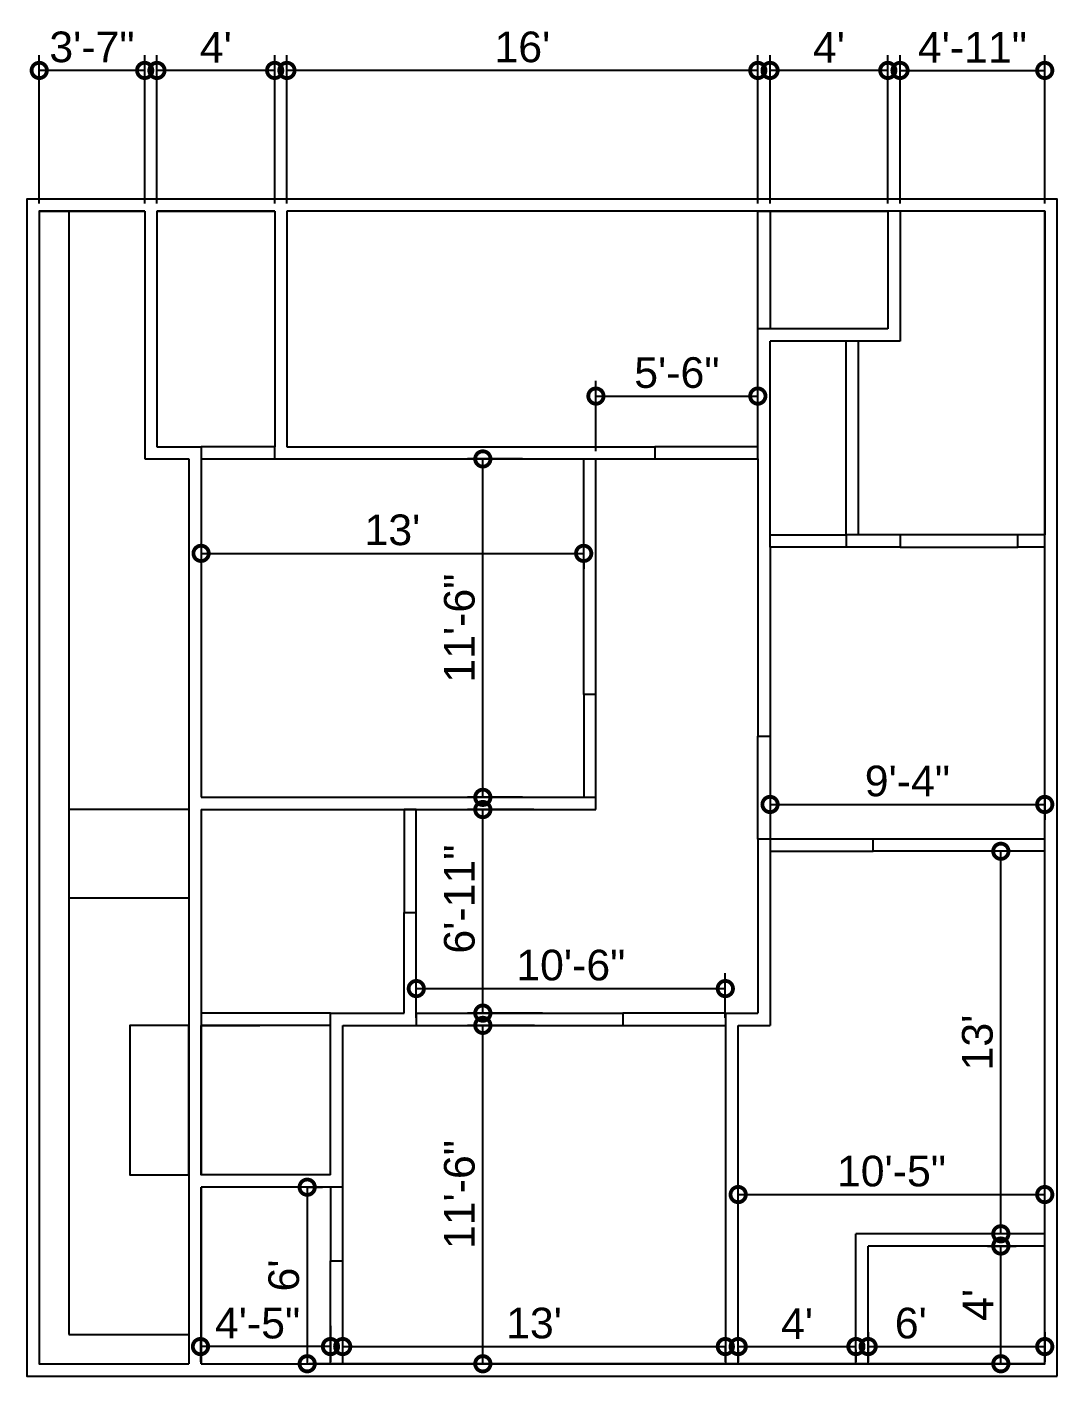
# Model space of a CAD drawing. Header units: feet. Extents: x 3402 to 3924, y -4314 to 48.
# Drawn here: x 3500 to 3920, y -4314 to -3764 of the extents above; entities that cross this region are included whole.
import ezdxf

# ---------------------------------------------------------------- set-up
doc = ezdxf.new("R2010")
doc.units = ezdxf.units.FT
doc.header["$MEASUREMENT"] = 0
for name, color, linetype in [('2d ciling', 52, 'Continuous'), ('2d doors', 82, 'Continuous'), ('2d walls', 9, 'Continuous'), ('dimentions', 230, 'Continuous')]:
    doc.layers.add(name, color=color, linetype=linetype)
doc.styles.get("Standard").update_dxf_attribs({"font": 'arial.ttf'})
doc.dimstyles.new('dimentions', dxfattribs={"dimscale": 5, "dimtxt": 2.5, "dimasz": 2.5, "dimexe": 1.25, "dimexo": 0.625, "dimtad": 1, "dimdec": 4, "dimzin": 0, "dimdsep": 46, "dimlunit": 4, "dimtxsty": 'Standard', "dimblk": 'DOTSMALL', "dimcen": 2.5, "dimadec": 0, "dimazin": 0, "dimtfac": 1, "dimtdec": 4, "dimtofl": 0, "dimtmove": 0, "dimatfit": 3, "dimfxl": 1, "dimtolj": 1, "dimtzin": 0, "dimarcsym": 0})

# ---------------------------------------------------------------- blocks, each defined once
blk = doc.blocks.new('_DotSmall')
at = {"color": 0, "linetype": 'ByBlock', "const_width": 0.5}
blk.add_lwpolyline([(-0.0625, 0, 1), (0.0625, 0, 1)], format="xyb", close=True, dxfattribs=at)
blk = doc.blocks.new('*D121')
at = {"layer": 'Defpoints', "color": 0, "transparency": 16777216}
for p in [(3803.13, -3781.99), (3803.13, -3839.43), (3851.13, -3839.43)]:
    blk.add_point(p, dxfattribs=at)
at = {"layer": 'dimentions', "color": 0, "lineweight": -2, "transparency": 16777216}
for p, q in [((3803.13, -3836.31), (3803.13, -3775.74)), ((3851.13, -3836.31), (3851.13, -3775.74)), ((3851.13, -3781.99), (3803.13, -3781.99))]:
    blk.add_line(p, q, dxfattribs=at)
at = {"layer": 'dimentions', "color": 0, "lineweight": -2, "transparency": 16777216, "xscale": 12.5, "yscale": 12.5, "zscale": 12.5, "rotation": 180}
blk.add_blockref('_DotSmall', (3803.13, -3781.99), dxfattribs=at)
at = {"layer": 'dimentions', "color": 0, "lineweight": -2, "transparency": 16777216, "xscale": 12.5, "yscale": 12.5, "zscale": 12.5}
blk.add_blockref('_DotSmall', (3851.13, -3781.99), dxfattribs=at)
at = {"layer": 'dimentions', "color": 0, "transparency": 16777216, "insert": (3827.13, -3772.61), "char_height": 12.5, "attachment_point": 5}
blk.add_mtext("\\A1;4'", dxfattribs=at)
blk = doc.blocks.new('*D122')
at = {"layer": 'Defpoints', "color": 0, "transparency": 16777216}
for p in [(3606.13, -3781.99), (3606.13, -3839.43), (3798.13, -3839.43)]:
    blk.add_point(p, dxfattribs=at)
at = {"layer": 'dimentions', "color": 0, "lineweight": -2, "transparency": 16777216}
for p, q in [((3606.13, -3836.31), (3606.13, -3775.74)), ((3798.13, -3836.31), (3798.13, -3775.74)), ((3798.13, -3781.99), (3606.13, -3781.99))]:
    blk.add_line(p, q, dxfattribs=at)
at = {"layer": 'dimentions', "color": 0, "lineweight": -2, "transparency": 16777216, "xscale": 12.5, "yscale": 12.5, "zscale": 12.5, "rotation": 180}
blk.add_blockref('_DotSmall', (3606.13, -3781.99), dxfattribs=at)
at = {"layer": 'dimentions', "color": 0, "lineweight": -2, "transparency": 16777216, "xscale": 12.5, "yscale": 12.5, "zscale": 12.5}
blk.add_blockref('_DotSmall', (3798.13, -3781.99), dxfattribs=at)
at = {"layer": 'dimentions', "color": 0, "transparency": 16777216, "insert": (3702.13, -3772.48), "char_height": 12.5, "attachment_point": 5}
blk.add_mtext("\\A1;16'", dxfattribs=at)
blk = doc.blocks.new('*D123')
at = {"layer": 'Defpoints', "color": 0, "transparency": 16777216}
for p in [(3553.13, -3781.99), (3553.13, -3839.43), (3601.13, -3839.43)]:
    blk.add_point(p, dxfattribs=at)
at = {"layer": 'dimentions', "color": 0, "lineweight": -2, "transparency": 16777216}
for p, q in [((3553.13, -3836.31), (3553.13, -3775.74)), ((3601.13, -3836.31), (3601.13, -3775.74)), ((3601.13, -3781.99), (3553.13, -3781.99))]:
    blk.add_line(p, q, dxfattribs=at)
at = {"layer": 'dimentions', "color": 0, "lineweight": -2, "transparency": 16777216, "xscale": 12.5, "yscale": 12.5, "zscale": 12.5, "rotation": 180}
blk.add_blockref('_DotSmall', (3553.13, -3781.99), dxfattribs=at)
at = {"layer": 'dimentions', "color": 0, "lineweight": -2, "transparency": 16777216, "xscale": 12.5, "yscale": 12.5, "zscale": 12.5}
blk.add_blockref('_DotSmall', (3601.13, -3781.99), dxfattribs=at)
at = {"layer": 'dimentions', "color": 0, "transparency": 16777216, "insert": (3577.13, -3772.61), "char_height": 12.5, "attachment_point": 5}
blk.add_mtext("\\A1;4'", dxfattribs=at)
blk = doc.blocks.new('*D124')
at = {"layer": 'Defpoints', "color": 0, "transparency": 16777216}
for p in [(3505.13, -3781.99), (3505.13, -3839.43), (3548.13, -3839.43)]:
    blk.add_point(p, dxfattribs=at)
at = {"layer": 'dimentions', "color": 0, "lineweight": -2, "transparency": 16777216}
for p, q in [((3505.13, -3836.31), (3505.13, -3775.74)), ((3548.13, -3836.31), (3548.13, -3775.74)), ((3548.13, -3781.99), (3505.13, -3781.99))]:
    blk.add_line(p, q, dxfattribs=at)
at = {"layer": 'dimentions', "color": 0, "lineweight": -2, "transparency": 16777216, "xscale": 12.5, "yscale": 12.5, "zscale": 12.5, "rotation": 180}
blk.add_blockref('_DotSmall', (3505.13, -3781.99), dxfattribs=at)
at = {"layer": 'dimentions', "color": 0, "lineweight": -2, "transparency": 16777216, "xscale": 12.5, "yscale": 12.5, "zscale": 12.5}
blk.add_blockref('_DotSmall', (3548.13, -3781.99), dxfattribs=at)
at = {"layer": 'dimentions', "color": 0, "transparency": 16777216, "insert": (3526.63, -3772.47), "char_height": 12.5, "attachment_point": 5}
blk.add_mtext('\\A1;3\'-7"', dxfattribs=at)
blk = doc.blocks.new('*D129')
at = {"layer": 'Defpoints', "color": 0, "transparency": 16777216}
for p in [(3571.13, -3958.16), (3727.13, -3978.94), (3727.13, -3978.94)]:
    blk.add_point(p, dxfattribs=at)
at = {"layer": 'dimentions', "color": 0, "lineweight": -2, "transparency": 16777216}
for p, q in [((3571.13, -3961.28), (3571.13, -3985.19)), ((3571.13, -3978.94), (3727.13, -3978.94)), ((3727.13, -3982.06), (3727.13, -3985.19))]:
    blk.add_line(p, q, dxfattribs=at)
at = {"layer": 'dimentions', "color": 0, "lineweight": -2, "transparency": 16777216, "xscale": 12.5, "yscale": 12.5, "zscale": 12.5, "rotation": 180}
blk.add_blockref('_DotSmall', (3571.13, -3978.94), dxfattribs=at)
at = {"layer": 'dimentions', "color": 0, "lineweight": -2, "transparency": 16777216, "xscale": 12.5, "yscale": 12.5, "zscale": 12.5}
blk.add_blockref('_DotSmall', (3727.13, -3978.94), dxfattribs=at)
at = {"layer": 'dimentions', "color": 0, "transparency": 16777216, "insert": (3649.13, -3969.43), "char_height": 12.5, "attachment_point": 5}
blk.add_mtext("\\A1;13'", dxfattribs=at)
blk = doc.blocks.new('*D130')
at = {"layer": 'Defpoints', "color": 0, "transparency": 16777216}
for p in [(3798.13, -3914.8), (3798.13, -3914.8), (3732.13, -3940.43)]:
    blk.add_point(p, dxfattribs=at)
at = {"layer": 'dimentions', "color": 0, "lineweight": -2, "transparency": 16777216}
for p, q in [((3732.13, -3937.31), (3732.13, -3908.55)), ((3798.13, -3911.68), (3798.13, -3908.55)), ((3732.13, -3914.8), (3798.13, -3914.8))]:
    blk.add_line(p, q, dxfattribs=at)
at = {"layer": 'dimentions', "color": 0, "lineweight": -2, "transparency": 16777216, "xscale": 12.5, "yscale": 12.5, "zscale": 12.5, "rotation": 180}
blk.add_blockref('_DotSmall', (3732.13, -3914.8), dxfattribs=at)
at = {"layer": 'dimentions', "color": 0, "lineweight": -2, "transparency": 16777216, "xscale": 12.5, "yscale": 12.5, "zscale": 12.5}
blk.add_blockref('_DotSmall', (3798.13, -3914.8), dxfattribs=at)
at = {"layer": 'dimentions', "color": 0, "transparency": 16777216, "insert": (3765.13, -3905.29), "char_height": 12.5, "attachment_point": 5}
blk.add_mtext('\\A1;5\'-6"', dxfattribs=at)
blk = doc.blocks.new('*D132')
at = {"layer": 'Defpoints', "color": 0, "transparency": 16777216}
for p in [(3686.01, -4171.43), (3710.21, -4171.43), (3725.07, -4309.43)]:
    blk.add_point(p, dxfattribs=at)
at = {"layer": 'dimentions', "color": 0, "lineweight": -2, "transparency": 16777216}
for p, q in [((3707.08, -4171.43), (3679.76, -4171.43)), ((3686.01, -4309.43), (3686.01, -4171.43)), ((3721.94, -4309.43), (3679.76, -4309.43))]:
    blk.add_line(p, q, dxfattribs=at)
at = {"layer": 'dimentions', "color": 0, "lineweight": -2, "transparency": 16777216, "xscale": 12.5, "yscale": 12.5, "zscale": 12.5}
for p, rotation in [((3686.01, -4171.43), 90), ((3686.01, -4309.43), 270)]:
    blk.add_blockref('_DotSmall', p, dxfattribs=dict(at, rotation=rotation))
at = {"layer": 'dimentions', "color": 0, "transparency": 16777216, "insert": (3676.5, -4240.43), "char_height": 12.5, "attachment_point": 5, "rotation": 90}
blk.add_mtext('\\A1;11\'-6"', dxfattribs=at)
blk = doc.blocks.new('*D133')
at = {"layer": 'Defpoints', "color": 0, "transparency": 16777216}
for p in [(3686.01, -4083.43), (3709.89, -4083.43), (3713.51, -4166.43)]:
    blk.add_point(p, dxfattribs=at)
at = {"layer": 'dimentions', "color": 0, "lineweight": -2, "transparency": 16777216}
for p, q in [((3706.76, -4083.43), (3679.76, -4083.43)), ((3686.01, -4166.43), (3686.01, -4083.43)), ((3710.38, -4166.43), (3679.76, -4166.43))]:
    blk.add_line(p, q, dxfattribs=at)
at = {"layer": 'dimentions', "color": 0, "lineweight": -2, "transparency": 16777216, "xscale": 12.5, "yscale": 12.5, "zscale": 12.5}
for p, rotation in [((3686.01, -4083.43), 90), ((3686.01, -4166.43), 270)]:
    blk.add_blockref('_DotSmall', p, dxfattribs=dict(at, rotation=rotation))
at = {"layer": 'dimentions', "color": 0, "transparency": 16777216, "insert": (3676.5, -4119.93), "char_height": 12.5, "attachment_point": 5, "rotation": 90}
blk.add_mtext('\\A1;6\'-11"', dxfattribs=at)
blk = doc.blocks.new('*D137')
at = {"layer": 'Defpoints', "color": 0, "transparency": 16777216}
for p in [(3790.13, -4300.59), (3838.13, -4300.59), (3838.13, -4302.42)]:
    blk.add_point(p, dxfattribs=at)
at = {"layer": 'dimentions', "color": 0, "lineweight": -2, "transparency": 16777216}
for p, q in [((3790.13, -4302.42), (3838.13, -4302.42)), ((3790.13, -4303.71), (3790.13, -4308.67)), ((3838.13, -4303.71), (3838.13, -4308.67))]:
    blk.add_line(p, q, dxfattribs=at)
at = {"layer": 'dimentions', "color": 0, "lineweight": -2, "transparency": 16777216, "xscale": 12.5, "yscale": 12.5, "zscale": 12.5, "rotation": 180}
blk.add_blockref('_DotSmall', (3790.13, -4302.42), dxfattribs=at)
at = {"layer": 'dimentions', "color": 0, "lineweight": -2, "transparency": 16777216, "xscale": 12.5, "yscale": 12.5, "zscale": 12.5}
blk.add_blockref('_DotSmall', (3838.13, -4302.42), dxfattribs=at)
at = {"layer": 'dimentions', "color": 0, "transparency": 16777216, "insert": (3814.13, -4293.05), "char_height": 12.5, "attachment_point": 5}
blk.add_mtext("\\A1;4'", dxfattribs=at)
blk = doc.blocks.new('*D138')
at = {"layer": 'Defpoints', "color": 0, "transparency": 16777216}
for p in [(3897.23, -4100.43), (3899.46, -4100.43), (3899.46, -4256.43)]:
    blk.add_point(p, dxfattribs=at)
at = {"layer": 'dimentions', "color": 0, "lineweight": -2, "transparency": 16777216}
for p, q in [((3896.34, -4100.43), (3890.98, -4100.43)), ((3897.23, -4256.43), (3897.23, -4100.43)), ((3896.34, -4256.43), (3890.98, -4256.43))]:
    blk.add_line(p, q, dxfattribs=at)
at = {"layer": 'dimentions', "color": 0, "lineweight": -2, "transparency": 16777216, "xscale": 12.5, "yscale": 12.5, "zscale": 12.5}
for p, rotation in [((3897.23, -4100.43), 90), ((3897.23, -4256.43), 270)]:
    blk.add_blockref('_DotSmall', p, dxfattribs=dict(at, rotation=rotation))
at = {"layer": 'dimentions', "color": 0, "transparency": 16777216, "insert": (3887.72, -4178.43), "char_height": 12.5, "attachment_point": 5, "rotation": 90}
blk.add_mtext("\\A1;13'", dxfattribs=at)
blk = doc.blocks.new('*D142')
at = {"layer": 'Defpoints', "color": 0, "transparency": 16777216}
for p in [(3784.88, -4299.31), (3628.88, -4306.35), (3784.88, -4302.42)]:
    blk.add_point(p, dxfattribs=at)
at = {"layer": 'dimentions', "color": 0, "lineweight": -2, "transparency": 16777216}
for p, q in [((3628.88, -4303.23), (3628.88, -4296.17)), ((3628.88, -4302.42), (3784.88, -4302.42)), ((3784.88, -4302.44), (3784.88, -4308.67))]:
    blk.add_line(p, q, dxfattribs=at)
at = {"layer": 'dimentions', "color": 0, "lineweight": -2, "transparency": 16777216, "xscale": 12.5, "yscale": 12.5, "zscale": 12.5, "rotation": 180}
blk.add_blockref('_DotSmall', (3628.88, -4302.42), dxfattribs=at)
at = {"layer": 'dimentions', "color": 0, "lineweight": -2, "transparency": 16777216, "xscale": 12.5, "yscale": 12.5, "zscale": 12.5}
blk.add_blockref('_DotSmall', (3784.88, -4302.42), dxfattribs=at)
at = {"layer": 'dimentions', "color": 0, "transparency": 16777216, "insert": (3706.88, -4292.91), "char_height": 12.5, "attachment_point": 5}
blk.add_mtext("\\A1;13'", dxfattribs=at)
blk = doc.blocks.new('*D143')
at = {"layer": 'Defpoints', "color": 0, "transparency": 16777216}
for p in [(3623.88, -4290.81), (3570.88, -4295.42), (3570.88, -4302.42)]:
    blk.add_point(p, dxfattribs=at)
at = {"layer": 'dimentions', "color": 0, "lineweight": -2, "transparency": 16777216}
for p, q in [((3623.88, -4293.93), (3623.88, -4308.67)), ((3570.88, -4298.54), (3570.88, -4308.67)), ((3623.88, -4302.42), (3570.88, -4302.42))]:
    blk.add_line(p, q, dxfattribs=at)
at = {"layer": 'dimentions', "color": 0, "lineweight": -2, "transparency": 16777216, "xscale": 12.5, "yscale": 12.5, "zscale": 12.5, "rotation": 180}
blk.add_blockref('_DotSmall', (3570.88, -4302.42), dxfattribs=at)
at = {"layer": 'dimentions', "color": 0, "lineweight": -2, "transparency": 16777216, "xscale": 12.5, "yscale": 12.5, "zscale": 12.5}
blk.add_blockref('_DotSmall', (3623.88, -4302.42), dxfattribs=at)
at = {"layer": 'dimentions', "color": 0, "transparency": 16777216, "insert": (3594.15, -4292.94), "char_height": 12.5, "attachment_point": 5}
blk.add_mtext('\\A1;4\'-5"', dxfattribs=at)
blk = doc.blocks.new('*D146')
at = {"layer": 'Defpoints', "color": 0, "transparency": 16777216}
for p in [(3784.88, -4156.43), (3658.88, -4171.43), (3784.88, -4171.43)]:
    blk.add_point(p, dxfattribs=at)
at = {"layer": 'dimentions', "color": 0, "lineweight": -2, "transparency": 16777216}
for p, q in [((3658.88, -4168.31), (3658.88, -4150.18)), ((3784.88, -4168.31), (3784.88, -4150.18)), ((3658.88, -4156.43), (3784.88, -4156.43))]:
    blk.add_line(p, q, dxfattribs=at)
at = {"layer": 'dimentions', "color": 0, "lineweight": -2, "transparency": 16777216, "xscale": 12.5, "yscale": 12.5, "zscale": 12.5, "rotation": 180}
blk.add_blockref('_DotSmall', (3658.88, -4156.43), dxfattribs=at)
at = {"layer": 'dimentions', "color": 0, "lineweight": -2, "transparency": 16777216, "xscale": 12.5, "yscale": 12.5, "zscale": 12.5}
blk.add_blockref('_DotSmall', (3784.88, -4156.43), dxfattribs=at)
at = {"layer": 'dimentions', "color": 0, "transparency": 16777216, "insert": (3721.88, -4146.92), "char_height": 12.5, "attachment_point": 5}
blk.add_mtext('\\A1;10\'-6"', dxfattribs=at)
blk = doc.blocks.new('*D148')
at = {"layer": 'Defpoints', "color": 0, "transparency": 16777216}
for p in [(3686.01, -3940.43), (3705.35, -3940.43), (3705.35, -4078.43)]:
    blk.add_point(p, dxfattribs=at)
at = {"layer": 'dimentions', "color": 0, "lineweight": -2, "transparency": 16777216}
for p, q in [((3702.22, -3940.43), (3679.76, -3940.43)), ((3686.01, -4078.43), (3686.01, -3940.43)), ((3702.22, -4078.43), (3679.76, -4078.43))]:
    blk.add_line(p, q, dxfattribs=at)
at = {"layer": 'dimentions', "color": 0, "lineweight": -2, "transparency": 16777216, "xscale": 12.5, "yscale": 12.5, "zscale": 12.5}
for p, rotation in [((3686.01, -3940.43), 90), ((3686.01, -4078.43), 270)]:
    blk.add_blockref('_DotSmall', p, dxfattribs=dict(at, rotation=rotation))
at = {"layer": 'dimentions', "color": 0, "transparency": 16777216, "insert": (3676.5, -4009.43), "char_height": 12.5, "attachment_point": 5, "rotation": 90}
blk.add_mtext('\\A1;11\'-6"', dxfattribs=at)
blk = doc.blocks.new('*D149')
at = {"layer": 'Defpoints', "color": 0, "transparency": 16777216}
for p in [(3611.08, -4237.43), (3611.08, -4309.43), (3614.39, -4309.43)]:
    blk.add_point(p, dxfattribs=at)
at = {"layer": 'dimentions', "color": 0, "lineweight": -2, "transparency": 16777216}
for p, q in [((3614.21, -4237.43), (3620.64, -4237.43)), ((3614.39, -4237.43), (3614.39, -4309.43)), ((3614.21, -4309.43), (3620.64, -4309.43))]:
    blk.add_line(p, q, dxfattribs=at)
at = {"layer": 'dimentions', "color": 0, "lineweight": -2, "transparency": 16777216, "xscale": 12.5, "yscale": 12.5, "zscale": 12.5}
for p, rotation in [((3614.39, -4237.43), 90), ((3614.39, -4309.43), 270)]:
    blk.add_blockref('_DotSmall', p, dxfattribs=dict(at, rotation=rotation))
at = {"layer": 'dimentions', "color": 0, "transparency": 16777216, "insert": (3604.89, -4273.43), "char_height": 12.5, "attachment_point": 5, "rotation": 90}
blk.add_mtext("\\A1;6'", dxfattribs=at)
blk = doc.blocks.new('*D150')
at = {"layer": 'Defpoints', "color": 0, "transparency": 16777216}
for p in [(3843.13, -4293.46), (3915.13, -4293.46), (3915.13, -4302.42)]:
    blk.add_point(p, dxfattribs=at)
at = {"layer": 'dimentions', "color": 0, "lineweight": -2, "transparency": 16777216}
for p, q in [((3843.13, -4296.59), (3843.13, -4308.67)), ((3915.13, -4296.59), (3915.13, -4308.67)), ((3843.13, -4302.42), (3915.13, -4302.42))]:
    blk.add_line(p, q, dxfattribs=at)
at = {"layer": 'dimentions', "color": 0, "lineweight": -2, "transparency": 16777216, "xscale": 12.5, "yscale": 12.5, "zscale": 12.5, "rotation": 180}
blk.add_blockref('_DotSmall', (3843.13, -4302.42), dxfattribs=at)
at = {"layer": 'dimentions', "color": 0, "lineweight": -2, "transparency": 16777216, "xscale": 12.5, "yscale": 12.5, "zscale": 12.5}
blk.add_blockref('_DotSmall', (3915.13, -4302.42), dxfattribs=at)
at = {"layer": 'dimentions', "color": 0, "transparency": 16777216, "insert": (3860.51, -4292.92), "char_height": 12.5, "attachment_point": 5}
blk.add_mtext("\\A1;6'", dxfattribs=at)
blk = doc.blocks.new('*D151')
at = {"layer": 'Defpoints', "color": 0, "transparency": 16777216}
for p in [(3888.62, -4261.43), (3897.23, -4261.43), (3888.62, -4309.43)]:
    blk.add_point(p, dxfattribs=at)
at = {"layer": 'dimentions', "color": 0, "lineweight": -2, "transparency": 16777216}
for p, q in [((3891.75, -4261.43), (3903.48, -4261.43)), ((3897.23, -4309.43), (3897.23, -4261.43)), ((3891.75, -4309.43), (3903.48, -4309.43))]:
    blk.add_line(p, q, dxfattribs=at)
at = {"layer": 'dimentions', "color": 0, "lineweight": -2, "transparency": 16777216, "xscale": 12.5, "yscale": 12.5, "zscale": 12.5}
for p, rotation in [((3897.23, -4261.43), 90), ((3897.23, -4309.43), 270)]:
    blk.add_blockref('_DotSmall', p, dxfattribs=dict(at, rotation=rotation))
at = {"layer": 'dimentions', "color": 0, "transparency": 16777216, "insert": (3887.86, -4285.43), "char_height": 12.5, "attachment_point": 5, "rotation": 90}
blk.add_mtext("\\A1;4'", dxfattribs=at)
blk = doc.blocks.new('*D154')
at = {"layer": 'Defpoints', "color": 0, "transparency": 16777216}
for p in [(3915.13, -3781.99), (3856.13, -3839.43), (3915.13, -3839.43)]:
    blk.add_point(p, dxfattribs=at)
at = {"layer": 'dimentions', "color": 0, "lineweight": -2, "transparency": 16777216}
for p, q in [((3856.13, -3836.31), (3856.13, -3775.74)), ((3915.13, -3836.31), (3915.13, -3775.74)), ((3856.13, -3781.99), (3915.13, -3781.99))]:
    blk.add_line(p, q, dxfattribs=at)
at = {"layer": 'dimentions', "color": 0, "lineweight": -2, "transparency": 16777216, "xscale": 12.5, "yscale": 12.5, "zscale": 12.5, "rotation": 180}
blk.add_blockref('_DotSmall', (3856.13, -3781.99), dxfattribs=at)
at = {"layer": 'dimentions', "color": 0, "lineweight": -2, "transparency": 16777216, "xscale": 12.5, "yscale": 12.5, "zscale": 12.5}
blk.add_blockref('_DotSmall', (3915.13, -3781.99), dxfattribs=at)
at = {"layer": 'dimentions', "color": 0, "transparency": 16777216, "insert": (3885.63, -3772.58), "char_height": 12.5, "attachment_point": 5}
blk.add_mtext('\\A1;4\'-11"', dxfattribs=at)
blk = doc.blocks.new('*D155')
at = {"layer": 'Defpoints', "color": 0, "transparency": 16777216}
for p in [(3803.13, -4074.43), (3915.13, -4074.43), (3915.13, -4081.34)]:
    blk.add_point(p, dxfattribs=at)
at = {"layer": 'dimentions', "color": 0, "lineweight": -2, "transparency": 16777216}
for p, q in [((3803.13, -4077.56), (3803.13, -4087.59)), ((3803.13, -4081.34), (3915.13, -4081.34)), ((3915.13, -4077.56), (3915.13, -4087.59))]:
    blk.add_line(p, q, dxfattribs=at)
at = {"layer": 'dimentions', "color": 0, "lineweight": -2, "transparency": 16777216, "xscale": 12.5, "yscale": 12.5, "zscale": 12.5, "rotation": 180}
blk.add_blockref('_DotSmall', (3803.13, -4081.34), dxfattribs=at)
at = {"layer": 'dimentions', "color": 0, "lineweight": -2, "transparency": 16777216, "xscale": 12.5, "yscale": 12.5, "zscale": 12.5}
blk.add_blockref('_DotSmall', (3915.13, -4081.34), dxfattribs=at)
at = {"layer": 'dimentions', "color": 0, "transparency": 16777216, "insert": (3859.13, -4071.84), "char_height": 12.5, "attachment_point": 5}
blk.add_mtext('\\A1;9\'-4"', dxfattribs=at)
blk = doc.blocks.new('*D156')
at = {"layer": 'Defpoints', "color": 0, "transparency": 16777216}
for p in [(3790.13, -4240.43), (3915.13, -4240.43), (3915.13, -4240.43)]:
    blk.add_point(p, dxfattribs=at)
at = {"layer": 'dimentions', "color": 0, "lineweight": -2, "transparency": 16777216}
for p, q in [((3790.13, -4237.31), (3790.13, -4234.18)), ((3915.13, -4237.31), (3915.13, -4234.18)), ((3790.13, -4240.43), (3915.13, -4240.43))]:
    blk.add_line(p, q, dxfattribs=at)
at = {"layer": 'dimentions', "color": 0, "lineweight": -2, "transparency": 16777216, "xscale": 12.5, "yscale": 12.5, "zscale": 12.5, "rotation": 180}
blk.add_blockref('_DotSmall', (3790.13, -4240.43), dxfattribs=at)
at = {"layer": 'dimentions', "color": 0, "lineweight": -2, "transparency": 16777216, "xscale": 12.5, "yscale": 12.5, "zscale": 12.5}
blk.add_blockref('_DotSmall', (3915.13, -4240.43), dxfattribs=at)
at = {"layer": 'dimentions', "color": 0, "transparency": 16777216, "insert": (3852.63, -4230.93), "char_height": 12.5, "attachment_point": 5}
blk.add_mtext('\\A1;10\'-5"', dxfattribs=at)

msp = doc.modelspace()

# ---------------------------------------------------------------- linework, layer by layer
at = {"layer": '2d ciling'}
for p, q in [((3505.13366, -3839.4323), (3517.13366, -3839.4323)), ((3517.13366, -3839.4323), (3517.13366, -4297.4323)), ((3566.13366, -4083.4323), (3517.13366, -4083.4323)), ((3517.13366, -4083.4323), (3517.13366, -4119.4323)), ((3517.13366, -4119.4323), (3566.13366, -4119.4323)), ((3623.88366, -4166.4323), (3571.13366, -4166.4323)), ((3623.88366, -4171.4323), (3571.13366, -4171.4323)), ((3571.13366, -4171.4323), (3595.13366, -4171.4323)), ((3623.88366, -4171.4323), (3599.88366, -4171.4323)), ((3517.13366, -4297.4323), (3566.13366, -4297.4323))]:
    msp.add_line(p, q, dxfattribs=at)
for points in [[(3803.13366, -3887.4323), (3798.13366, -3887.4323), (3798.13366, -3839.4323), (3803.13366, -3839.4323)], [(3566.13366, -4171.4323), (3542.13366, -4171.4323), (3542.13366, -4232.4323), (3566.13366, -4232.4323)], [(3571.13366, -4232.4323), (3571.13366, -4232.4323), (3571.13366, -4171.4323), (3571.13366, -4171.4323)], [(3571.13366, -4171.4323), (3571.13366, -4171.4323), (3571.13366, -4232.4323), (3571.13366, -4232.4323)]]:
    msp.add_lwpolyline(points, close=True, dxfattribs=at)
at = {"layer": '2d doors'}
for points in [[(3571.13366, -3940.4323), (3601.13366, -3940.4323), (3601.13366, -3935.4323), (3571.13366, -3935.4323)], [(3756.13366, -3940.4323), (3798.13366, -3940.4323), (3798.13366, -3935.4323), (3756.13366, -3935.4323)], [(3803.13366, -3976.4323), (3803.13366, -3971.4323), (3834.13366, -3971.4323), (3834.13366, -3976.4323)], [(3856.13366, -3976.4323), (3904.13366, -3976.4323), (3904.13366, -3971.4323), (3856.13366, -3971.4323)], [(3727.13366, -4078.4323), (3732.13366, -4078.4323), (3732.13366, -4036.4323), (3727.13366, -4036.4323)], [(3803.13366, -4095.4323), (3798.13366, -4095.4323), (3798.13366, -4053.4323), (3803.13366, -4053.4323)], [(3653.88366, -4083.4323), (3653.88366, -4125.4323), (3658.88366, -4125.4323), (3658.88366, -4083.4323)], [(3803.13366, -4100.4323), (3845.13366, -4100.4323), (3845.13366, -4095.4323), (3803.13366, -4095.4323)], [(3743.13366, -4171.4323), (3785.13366, -4171.4323), (3785.13366, -4166.4323), (3743.13366, -4166.4323)], [(3623.88366, -4267.4323), (3628.88366, -4267.4323), (3628.88366, -4237.4323), (3623.88366, -4237.4323)]]:
    msp.add_lwpolyline(points, close=True, dxfattribs=at)
at = {"layer": '2d walls'}
for p, q in [((3505.13366, -3839.4323), (3548.13366, -3839.4323)), ((3548.13366, -3839.4323), (3548.13366, -3940.4323)), ((3601.13366, -3839.4323), (3553.13366, -3839.4323)), ((3553.13366, -3839.4323), (3553.13366, -3935.4323)), ((3553.13366, -3839.4323), (3601.13366, -3839.4323)), ((3601.13366, -3839.4323), (3601.13366, -3935.4323)), ((3606.13366, -3839.4323), (3606.13366, -3935.4323)), ((3803.13366, -3839.4323), (3851.13366, -3839.4323)), ((3803.13366, -3839.4323), (3851.13366, -3839.4323)), ((3851.13366, -3839.4323), (3851.13366, -3887.4323)), ((3856.13366, -3839.4323), (3856.13366, -3892.4323)), ((3915.13366, -3839.4323), (3915.13366, -3971.4323)), ((3798.13366, -3935.4323), (3798.13366, -3887.4323)), ((3851.13366, -3887.4323), (3803.13366, -3887.4323)), ((3839.13366, -3892.4323), (3803.13366, -3892.4323)), ((3803.13366, -3971.4323), (3803.13366, -3892.4323)), ((3834.13366, -3971.4323), (3834.13366, -3892.4323)), ((3839.13366, -3971.4323), (3839.13366, -3892.4323)), ((3856.13366, -3892.4323), (3839.13366, -3892.4323)), ((3553.13366, -3935.4323), (3571.13366, -3935.4323)), ((3606.13366, -3935.4323), (3756.13366, -3935.4323)), ((3548.13366, -3940.4323), (3566.13366, -3940.4323)), ((3566.13366, -3940.4323), (3566.13366, -4309.4323)), ((3571.13366, -3940.4323), (3571.13366, -4078.4323)), ((3571.13366, -3940.4323), (3571.13366, -4078.4323)), ((3601.13366, -3940.4323), (3606.13366, -3940.4323)), ((3606.13366, -3940.4323), (3756.13366, -3940.4323)), ((3727.13366, -4036.4323), (3727.13366, -3940.4323)), ((3732.13366, -4036.4323), (3732.13366, -3940.4323)), ((3798.13366, -3940.4323), (3798.13366, -4053.4323)), ((3856.13366, -3971.4323), (3834.13366, -3971.4323)), ((3915.13366, -3971.4323), (3904.13366, -3971.4323)), ((3803.13366, -3976.4323), (3803.13366, -4053.4323)), ((3856.13366, -3976.4323), (3834.13366, -3976.4323)), ((3915.13366, -3976.4323), (3904.13366, -3976.4323)), ((3571.13366, -4078.4323), (3727.13366, -4078.4323)), ((3732.13366, -4083.4323), (3732.13366, -4078.4323)), ((3571.13366, -4083.4323), (3732.13366, -4083.4323)), ((3571.13366, -4083.4323), (3571.13366, -4232.4323)), ((3798.13366, -4095.4323), (3798.13366, -4166.4323)), ((3803.13366, -4095.4323), (3803.13366, -4171.4323)), ((3915.13366, -4095.4323), (3845.13366, -4095.4323)), ((3915.13366, -4100.4323), (3845.13366, -4100.4323)), ((3915.13366, -4256.4323), (3915.13366, -4100.4323)), ((3653.88366, -4166.4323), (3653.88366, -4125.4323)), ((3658.88366, -4166.4323), (3658.88366, -4125.4323)), ((3623.88366, -4166.4323), (3653.88366, -4166.4323)), ((3623.88366, -4166.4323), (3653.88366, -4166.4323)), ((3623.88366, -4232.4323), (3623.88366, -4166.4323)), ((3658.88366, -4166.4323), (3743.13366, -4166.4323)), ((3658.88366, -4166.4323), (3658.88366, -4171.4323)), ((3785.13366, -4166.4323), (3798.13366, -4166.4323)), ((3571.13366, -4232.4323), (3571.13366, -4171.4323)), ((3628.88366, -4171.4323), (3743.13366, -4171.4323)), ((3628.88366, -4237.4323), (3628.88366, -4171.4323)), ((3785.13366, -4309.4323), (3785.13366, -4171.4323)), ((3790.13366, -4309.4323), (3790.13366, -4171.4323)), ((3790.13366, -4171.4323), (3803.13366, -4171.4323)), ((3623.88366, -4232.4323), (3571.13366, -4232.4323)), ((3571.13366, -4309.4323), (3571.13366, -4237.4323)), ((3623.88366, -4237.4323), (3571.13366, -4237.4323)), ((3571.13366, -4237.4323), (3571.13366, -4309.4323)), ((3915.13366, -4256.4323), (3838.13366, -4256.4323)), ((3838.13366, -4309.4323), (3838.13366, -4256.4323)), ((3915.13366, -4261.4323), (3843.13366, -4261.4323)), ((3843.13366, -4309.4323), (3843.13366, -4261.4323)), ((3915.13366, -4309.4323), (3915.13366, -4261.4323)), ((3623.88366, -4309.4323), (3623.88366, -4267.4323)), ((3623.88366, -4309.4323), (3623.88366, -4267.4323)), ((3628.88366, -4309.4323), (3628.88366, -4267.4323)), ((3771.13366, -4309.4323), (3615.13366, -4309.4323)), ((3784.88366, -4309.4323), (3628.88366, -4309.4323)), ((3915.13366, -4309.4323), (3784.63366, -4309.4323)), ((3784.63366, -4309.4323), (3785.13366, -4309.4323)), ((3790.13366, -4309.4323), (3838.13366, -4309.4323))]:
    msp.add_line(p, q, dxfattribs=at)
msp.add_lwpolyline([(3920.13366, -4314.4323), (3920.13366, -3834.4323), (3500.13366, -3834.4323), (3500.13366, -4314.4323)], close=True, dxfattribs=at)
for points in [[(3548.13366, -3839.4323), (3505.13366, -3839.4323), (3505.13366, -4309.4323), (3566.13366, -4309.4323)], [(3601.13366, -3839.4323), (3553.13366, -3839.4323)], [(3571.13366, -4309.4323), (3915.13366, -4309.4323), (3915.13366, -3839.4323), (3606.13366, -3839.4323)]]:
    msp.add_lwpolyline(points, dxfattribs=at)
at = {"layer": 'dimentions'}
msp.add_line((3657.10103, -4078.4323), (3657.10103, -4078.4323), dxfattribs=at)

# ---------------------------------------------------------------- dimensions: what is measured, and where the dimension line sits
for base, p1, p2, picture, middle in [((3505.13366, -3781.98513), (3548.13366, -3839.4323), (3505.13366, -3839.4323), '*D124', (3526.63366, -3772.47371)), ((3553.13366, -3781.98513), (3601.13366, -3839.4323), (3553.13366, -3839.4323), '*D123', (3577.13366, -3772.61013)), ((3606.13366, -3781.98513), (3798.13366, -3839.4323), (3606.13366, -3839.4323), '*D122', (3702.13366, -3772.47797)), ((3803.13366, -3781.98513), (3851.13366, -3839.4323), (3803.13366, -3839.4323), '*D121', (3827.13366, -3772.61013)), ((3915.13366, -3781.98513), (3856.13366, -3839.4323), (3915.13366, -3839.4323), '*D154', (3885.63366, -3772.58455)), ((3798.13366, -3914.80197), (3732.13366, -3940.4323), (3798.13366, -3914.80197), '*D130', (3765.13366, -3905.2948)), ((3727.13366, -3978.93655), (3571.13366, -3958.15616), (3727.13366, -3978.93655), '*D129', (3649.13366, -3969.42512)), ((3915.13366, -4081.34248), (3803.13366, -4074.4323), (3915.13366, -4074.4323), '*D155', (3859.13366, -4071.83532)), ((3784.88366, -4156.42817), (3658.88366, -4171.4323), (3784.88366, -4171.4323), '*D146', (3721.88366, -4146.92101)), ((3915.13366, -4240.4323), (3790.13366, -4240.4323), (3915.13366, -4240.4323), '*D156', (3852.63366, -4230.92514)), ((3784.88366, -4302.42344), (3628.88366, -4306.35211), (3784.88366, -4299.31167), '*D142', (3706.88366, -4292.91202)), ((3838.13366, -4302.42344), (3790.13366, -4300.58768), (3838.13366, -4300.58768), '*D137', (3814.13366, -4293.04844))]:
    dim = msp.add_linear_dim(base=base, p1=p1, p2=p2, dimstyle='dimentions', dxfattribs=at)
    dim.commit()
    dim.dimension.update_dxf_attribs({"geometry": picture, "text_midpoint": middle})
for base, p1, p2, picture, middle in [((3686.00866, -3940.4323), (3705.34943, -4078.4323), (3705.34943, -3940.4323), '*D148', (3676.50149, -4009.4323)), ((3897.23443, -4100.4323), (3899.46163, -4256.4323), (3899.46163, -4100.4323), '*D138', (3887.72301, -4178.4323)), ((3686.00866, -4171.4323), (3725.06834, -4309.4323), (3710.205, -4171.4323), '*D132', (3676.50149, -4240.4323)), ((3614.39357, -4309.4323), (3611.08264, -4237.4323), (3611.08264, -4309.4323), '*D149', (3604.88641, -4273.4323)), ((3897.23443, -4261.4323), (3888.62009, -4309.4323), (3888.62009, -4261.4323), '*D151', (3887.85943, -4285.4323))]:
    dim = msp.add_linear_dim(base=base, p1=p1, p2=p2, angle=90, dimstyle='dimentions', dxfattribs=at)
    dim.commit()
    dim.dimension.update_dxf_attribs({"geometry": picture, "text_midpoint": middle})
dim = msp.add_linear_dim(base=(3686.00866, -4083.4323), p1=(3713.50866, -4166.4323), p2=(3709.88558, -4083.4323), angle=90, dimstyle='dimentions', dxfattribs=at)
dim.commit()
dim.dimension.update_dxf_attribs({"geometry": '*D133', "text_midpoint": (3686.00866, -4119.9323), "dimtype": 160})
for base, p1, p2, picture, middle in [((3570.88366, -4302.42344), (3623.88366, -4290.80953), (3570.88366, -4295.4178), '*D143', (3594.14697, -4302.42344)), ((3915.13366, -4302.42344), (3843.13366, -4293.46275), (3915.13366, -4293.46275), '*D150', (3860.50645, -4302.42344))]:
    dim = msp.add_linear_dim(base=base, p1=p1, p2=p2, dimstyle='dimentions', dxfattribs=at)
    dim.commit()
    dim.dimension.update_dxf_attribs({"geometry": picture, "text_midpoint": middle, "dimtype": 160})

doc.saveas('drawing.dxf')
